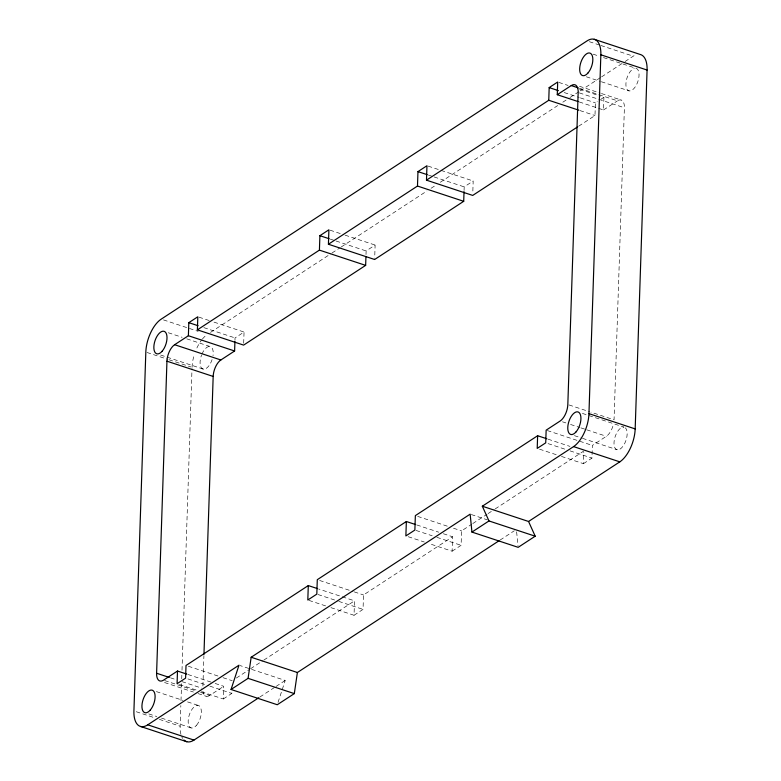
<?xml version="1.0" encoding="UTF-8"?>
<svg xmlns="http://www.w3.org/2000/svg" width="781" height="781" viewBox="0 0 781 781"><rect width="100%" height="100%" fill="white"/><g stroke="black" fill="none" stroke-linecap="round" stroke-linejoin="round"><path stroke-width="0.59" stroke-dasharray="3.9 2.93" d="M180.958 734.443A26.281 12.721 -71.7 0 1 180.147 726.213L180.831 705.536M180.997 700.674L181.563 683.639M181.719 678.777L181.846 675.126M182.002 670.254L192.009 368.564M202.904 686.069L203.919 655.591M234.964 340.301L235.042 337.919L244.053 332.042L243.652 343.923M201.352 691.722L223.307 698.975L223.727 686.294L214.482 683.238M223.307 698.975L231.82 693.411L231.898 691.097M330.919 607.638L354.037 615.272L354.515 600.833L318.687 589.011M366.006 254.547L366.123 250.945L375.124 245.058L374.685 258.286M354.037 615.272L363.038 609.385L363.516 594.956L452.58 536.762L452.101 551.201L428.984 543.566M464.07 190.476L464.187 186.874L473.188 180.987L472.788 193.014M452.101 551.201L461.102 545.314L461.581 530.885L471.773 524.227M561.48 456.426L583.436 463.67L583.817 452.14M578.682 126.18L594.985 115.529L595.405 102.848L597.299 101.618M583.436 463.67L591.949 458.105L592.369 445.424L606.368 436.286A13.14 6.355 -71.7 0 0 613.349 424.659M579.229 101.95L603.498 109.965L603.918 97.293L601.614 96.522M579.356 88.233L617.498 100.827A13.14 6.355 -71.7 0 1 624.4 107.758L614.051 419.817L590.944 412.183M278.026 702.422L285.221 680.456L240.148 665.588M210.489 332.403L330.988 253.669M332.013 253.005L340.184 247.665M341.199 247.001L426.982 190.954M431.063 188.289L436.169 184.951M440.259 182.285L557.693 105.552M562.798 102.213L568.919 98.211M569.945 97.547L579.131 91.543M580.156 90.869L600.579 77.534M601.604 76.86L624.068 62.187M625.083 61.514L633.254 56.173A26.281 12.721 -71.7 0 1 635.158 55.129M601.087 99.148L603.918 97.293M603.498 109.965L617.498 100.827M200.492 692.386L209.738 695.432L223.727 686.294M236.321 678.064L249.569 669.415M250.584 668.741L262.806 660.755M263.832 660.091L354.515 600.833M472.788 523.563L487.061 514.24M488.076 513.576L494.188 509.583M495.203 508.909L583.856 450.988M259.868 697.023L275.078 687.085M276.093 686.421L285.221 680.456M500.084 540.071L514.347 530.758M589.343 41.686L599.74 45.113M600.901 45.493L633.254 56.173M593.101 54.153L598.881 56.056M603.498 57.579L634.709 67.888M586.346 76.782L600.208 81.361M601.36 81.741L629.105 90.899M579.482 86.271L600.286 93.144M601.448 93.525L621.09 100.007M558.854 82.415L568.099 85.461M579.648 89.278L600.452 96.141M579.336 92.88L624.4 107.758M564.204 92.548L579.229 97.508M580.381 97.898L595.405 102.848M579.961 110.57L594.985 115.529M428.115 166.109L473.188 180.987M428.359 175.042L432.986 176.574M434.138 176.955L464.187 186.874M330.051 230.18L343.923 234.759M345.075 235.14L375.124 245.058M330.295 239.113L334.922 240.646M336.074 241.026L366.123 250.945M568.978 404.939L589.782 411.802M582.392 413.403L623.99 427.139A11.822 5.721 -71.7 0 0 614.032 442.134A11.822 5.721 -71.7 0 0 622.682 446.644A11.822 5.721 -71.7 0 0 625.327 427.832M562.447 421.789L565.913 422.931M570.54 424.464L579.785 427.51M580.937 427.89L585.565 429.423M586.716 429.804L606.368 436.286M574.396 435.642L581.337 437.936M582.489 438.317L617.156 449.758M547.305 430.546L592.369 445.424M198.979 317.164L209.376 320.6M214.004 322.123L244.053 332.042M548.028 439.166L569.984 446.41M203.841 327.62L235.042 337.919M548.037 443.608L565.376 449.329M569.993 450.862L591.949 458.105M163.512 319.907L198.179 331.359M539.525 449.173L556.853 454.893M168.266 332.735L182.129 337.314M186.757 338.837L209.874 346.461A11.822 5.721 -71.7 0 1 213.028 355.658M160.671 355.043L203.431 369.159M146.984 352.475L167.778 359.338M168.94 359.719L190.896 366.972M471.314 514.542L487.49 519.882M417.669 516.387L447.718 526.306M453.488 528.21L461.581 530.885M416.751 524.939L438.707 532.193M443.335 533.716L452.58 536.762M416.029 530.436L432.215 535.776M436.833 537.308L461.102 545.314M408.18 536.703L424.366 542.043M319.605 580.459L353.119 591.52M354.271 591.9L363.516 594.956M317.965 594.507L337.617 600.999M338.769 601.38L363.038 609.385M308.964 600.394L326.302 606.115M188.328 666.232L218.377 676.151M222.995 677.674L232.24 680.729M187.899 674.472L213.32 682.858M187.909 678.914L208.712 685.777M209.864 686.157L231.82 693.411M170.463 677.82L176.242 679.734M182.022 681.637L201.664 688.12M179.386 684.478L196.724 690.199M164.664 680.554L195.865 690.853M164.527 682.516L193.424 692.054M198.042 693.587L206.135 696.252M156.366 691.595L182.939 700.372M187.567 701.894L197.964 705.331M148.761 713.902L156.854 716.577M161.482 718.1L191.53 728.019M136.226 711.716L154.726 717.827M159.344 719.35L180.147 726.213M516.622 531.812L518.047 546.144M182.695 738.494A26.281 12.721 -71.7 0 1 181.719 736.639M192.048 367.353A26.281 12.721 -71.7 0 1 194.391 354.369M196.88 348.004A26.281 12.721 -71.7 0 1 201.781 339.842M202.386 339.081A26.281 12.721 -71.7 0 1 205.52 335.85M209.738 695.432A13.14 6.355 -71.7 0 1 202.972 691.37M201.937 354.096A11.822 5.721 -71.7 0 1 209.874 346.461M212.09 359.602A11.822 5.721 -71.7 0 1 202.709 368.954A11.822 5.721 -71.7 0 1 201.557 355.043M635.861 68.269A11.822 5.721 -71.7 0 1 636.164 85.383A11.822 5.721 -71.7 0 1 625.981 85.988A11.822 5.721 -71.7 0 1 634.289 68.357M196.529 725.276A11.822 5.721 -71.7 0 0 199.34 705.926A11.822 5.721 -71.7 0 0 188.367 718.832A11.822 5.721 -71.7 0 0 196.529 725.276"/><path stroke-width="1.17" d="M186.747 674.091L177.502 671.035L163.502 680.173A13.14 6.355 -71.7 0 1 156.6 673.242L166.949 361.183A13.14 6.355 -71.7 0 1 174.632 344.714L188.387 335.732L234.612 350.991L234.925 341.482M188.387 335.732L188.817 322.66L197.818 316.783L197.388 329.846L243.613 345.104L365.645 265.374L365.928 256.959M177.502 671.035L177.082 683.707L185.595 678.152L186.015 665.471L308.29 585.574L317.535 588.63M203.958 654.371L213.174 376.442A13.14 6.355 -71.7 0 1 220.867 359.973L234.612 350.991M308.29 585.574L307.812 600.013L316.813 594.126L317.291 579.697L406.354 521.503L415.599 524.559M197.388 329.846L319.419 250.115L319.898 235.686L328.899 229.799L328.42 244.238L374.646 259.497L463.709 201.303L464.031 191.687M406.354 521.503L405.876 535.942L414.877 530.055L415.355 515.626L537.631 435.73L546.876 438.785M328.42 244.238L417.484 186.044L417.962 171.615L426.963 165.728L426.485 180.167L472.71 195.426L577.667 126.844M537.631 435.73L537.211 448.411L545.724 442.847L546.144 430.165L560.133 421.027A13.14 6.355 -71.7 0 0 567.826 404.558L578.174 92.5A13.14 6.355 -71.7 0 0 571.262 85.568L557.273 94.706L557.693 82.025L549.18 87.589L548.76 100.271L426.485 180.167M499.069 540.735L297.385 672.509L294.31 693.606L277.275 704.735L231.049 689.477L248.075 678.347L251.16 657.251L470.152 514.162L471.939 532.076L518.174 547.335L535.2 536.205L488.974 520.947L482.326 506.215L573.576 446.595A26.281 12.721 -71.7 0 0 588.952 413.647L600.853 54.787A26.281 12.721 -71.7 0 0 587.029 40.915L161.198 319.146A26.281 12.721 -71.7 0 0 145.822 352.094L133.922 710.954A26.281 12.721 -71.7 0 0 147.746 724.827L193.971 740.085L258.862 697.687M482.326 506.215L528.552 521.474L619.802 461.854A26.281 12.721 -71.7 0 0 635.178 428.906L647.078 70.046A26.281 12.721 -71.7 0 0 640.449 54.543L594.224 39.284M231.049 689.477L238.996 665.197L147.746 724.827M471.939 532.076L488.974 520.947M600.853 54.787L647.078 70.046M571.262 85.568L578.204 87.853M549.18 87.589L558.425 90.645M557.273 94.706L578.077 101.569M548.76 100.271L578.809 110.189M417.962 171.615L427.207 174.661M417.484 186.044L463.709 201.303M319.898 235.686L329.143 238.732M319.419 250.115L365.645 265.374M588.952 413.647L635.178 428.906M573.576 446.595L619.802 461.854M188.817 322.66L198.062 325.716M174.632 344.714L220.867 359.973M166.949 361.183L213.174 376.442M251.16 657.251L297.385 672.509M248.075 678.347L294.31 693.606M156.6 673.242L169.311 677.439M140.551 726.457L186.776 741.716M528.552 521.474L535.2 536.205M193.971 740.085A26.281 12.721 -71.7 0 1 183.877 739.968M150.303 710.017A11.822 5.721 -71.7 0 0 153.115 690.668A11.822 5.721 -71.7 0 0 142.142 703.574A11.822 5.721 -71.7 0 0 150.303 710.017M575.909 432.039A11.822 5.721 -71.7 0 0 579.102 412.573A11.822 5.721 -71.7 0 0 568.031 424.952A11.822 5.721 -71.7 0 0 575.909 432.039M587.859 73.121A11.822 5.721 -71.7 0 0 590.983 53.684A11.822 5.721 -71.7 0 0 579.922 66.16A11.822 5.721 -71.7 0 0 587.859 73.121M162.204 351.147A11.822 5.721 -71.7 0 0 165.016 331.798A11.822 5.721 -71.7 0 0 154.052 344.704A11.822 5.721 -71.7 0 0 162.204 351.147"/></g></svg>
